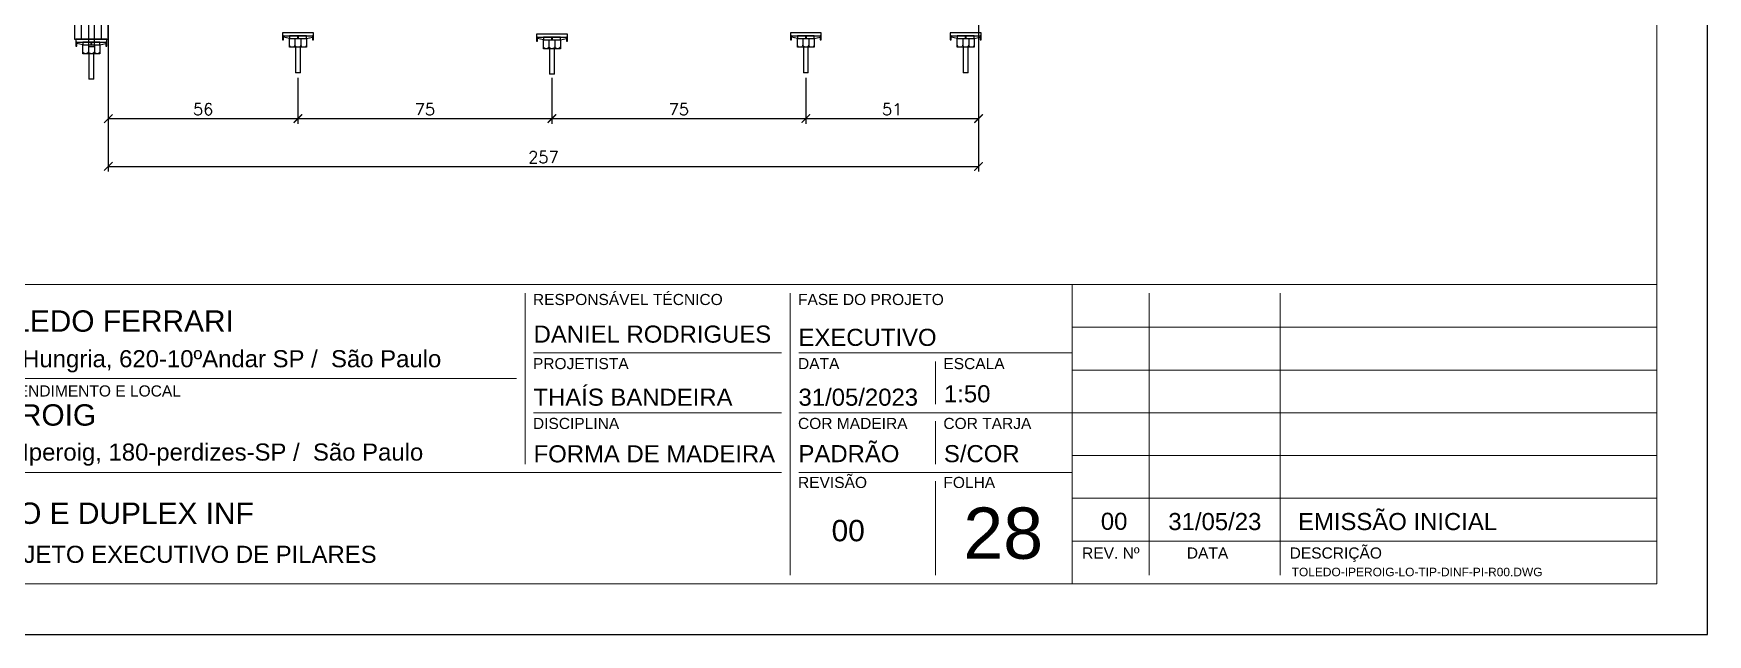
# Model space of a CAD drawing. Extents: x -23436 to 4767, y -3862 to 10024.
# Drawn here: x -20180 to -19191, y 632 to 987 of the extents above; entities that cross this region are included whole.
import ezdxf
from ezdxf.enums import TextEntityAlignment as Align

# ---------------------------------------------------------------- set-up
doc = ezdxf.new("R2010")
doc.units = 0
doc.header["$PDMODE"] = 2
doc.header["$PDSIZE"] = 10
doc.layers.get('0').update_dxf_attribs({"lineweight": 13})
doc.layers.get('Defpoints').update_dxf_attribs({"lineweight": 13})
for name, color, linetype in [('Barra de Ancoragem', 20, 'Continuous'), ('Cota Seção (2x)', 4, 'Continuous'), ('MB Logo', 254, 'Continuous'), ('Perfil Metálico', 224, 'Continuous')]:
    doc.layers.add(name, color=color, linetype=linetype)
doc.layers.add('FOLHA MB', color=7, linetype='Continuous', lineweight=13)
doc.layers.add('N° FOLHA', color=5, linetype='Continuous', lineweight=13)
doc.layers.add('Laje_Perimetro', color=7, linetype='Continuous', plot=False)
doc.styles.add('MB_C01', font='arial.ttf', dxfattribs={"height": 1.3})
doc.styles.add('MB_C02', font='arial.ttf', dxfattribs={"height": 2})
doc.styles.add('MB_C03', font='arial.ttf', dxfattribs={"height": 2.5})
doc.styles.add('MB_C04', font='arial.ttf', dxfattribs={"height": 6})
doc.styles.add('ROMANS', font='romans.shx')
doc.dimstyles.new('COTA SECAO', dxfattribs={"dimtxt": 7, "dimasz": 5, "dimexe": 3, "dimexo": 3, "dimgap": 2, "dimtad": 3, "dimdec": 1, "dimlfac": 0.5, "dimzin": 12, "dimdsep": 46, "dimtxsty": 'ROMANS', "dimblk": 'ARCHTICK', "dimcen": 0, "dimclrd": 4, "dimclre": 4, "dimclrt": 1, "dimadec": 1, "dimazin": 3, "dimtfac": 1, "dimtdec": 1, "dimtmove": 0, "dimatfit": 3, "dimldrblk": 'OBLIQUE', "dimfxl": 0, "dimtolj": 1, "dimtzin": 12, "dimarcsym": 0})

# ---------------------------------------------------------------- blocks, each defined once
blk = doc.blocks.new('A$C169d8357')
at = {"layer": 'FOLHA MB', "color": 1}
for p, q in [((1109.82, 356.72), (70, 356.72)), ((1109.82, 356.72), (1109.82, 179.94)), ((1455.02, 356.72), (1109.82, 356.72)), ((786.55, 351.67), (786.55, 250.65)), ((943.14, 351.67), (943.14, 184.99)), ((1155.28, 184.99), (1155.28, 351.67)), ((1232.62, 351.67), (1232.62, 184.99)), ((1455.02, 331.47), (1109.82, 331.47)), ((938.09, 316.32), (791.61, 316.32)), ((1109.82, 316.32), (948.19, 316.32)), ((1029, 311.26), (1029, 286.01)), ((781.5, 301.16), (450.7, 301.16)), ((1455.02, 306.21), (1109.82, 306.21)), ((938.09, 280.96), (791.61, 280.96)), ((1109.82, 280.96), (948.19, 280.96)), ((1455.02, 280.96), (1109.82, 280.96)), ((1029, 275.91), (1029, 250.65)), ((1455.02, 255.7), (1109.82, 255.7)), ((938.09, 245.6), (450.7, 245.6)), ((1109.82, 245.6), (948.19, 245.6)), ((1029, 240.55), (1029, 184.99)), ((1455.02, 230.45), (1109.82, 230.45)), ((1455.02, 205.19), (1109.82, 205.19))]:
    blk.add_line(p, q, dxfattribs=at)
for points in [[(0, 1199.94), (0, 149.94), (1485.02, 149.94), (1485.02, 1199.94)], [(70, 1169.94), (70, 179.94), (1455.02, 179.94), (1455.02, 1169.94)]]:
    blk.add_lwpolyline(points, close=True, dxfattribs=at)
at = {"layer": 'FOLHA MB', "color": 6}
for s, height, style, p in [('RESPONSÁVEL TÉCNICO', 6.5663, 'MB_C01', (791.21, 344.6)), ('FASE DO PROJETO', 6.5663, 'MB_C01', (947.79, 344.6)), ('Rua Hungria, 620-10ºAndar SP /  São Paulo', 10.102, 'MB_C02', (459.73, 307.83)), ('PROJETISTA', 6.566, 'MB_C01', (791.21, 306.72)), ('DATA', 6.566, 'MB_C01', (947.79, 306.72)), ('ESCALA', 6.566, 'MB_C01', (1033.66, 306.72)), ('EMPREENDIMENTO E LOCAL', 6.5663, 'MB_C01', (454.33, 290.56)), ('DISCIPLINA', 6.566, 'MB_C01', (791.21, 271.36)), ('COR MADEIRA', 6.5663, 'MB_C01', (947.79, 271.36)), ('COR TARJA', 6.566, 'MB_C01', (1033.66, 271.36)), ('Rua Iperoig, 180-perdizes-SP /  São Paulo', 10.102, 'MB_C02', (459.73, 252.69)), ('REVISÃO', 6.566, 'MB_C01', (947.79, 236.51)), ('FOLHA', 6.566, 'MB_C01', (1033.66, 236.51)), ('PROJETO EXECUTIVO DE PILARES', 10.102, 'MB_C02', (459.73, 192.28))]:
    blk.add_text(s, height=height, dxfattribs=dict(at, style=style)).set_placement(p)
at = {"layer": 'FOLHA MB', "color": 5}
for s, height, style, p in [('TOLEDO FERRARI', 12.6276, 'MB_C03', (459.73, 328.83)), ('DANIEL RODRIGUES', 10.102, 'MB_C02', (791.61, 322.38)), ('EXECUTIVO', 10.102, 'MB_C02', (948.09, 320.46)), ('THAÍS BANDEIRA', 10.102, 'MB_C02', (791.51, 285.11)), ('1:50', 10.102, 'MB_C02', (1034, 287.12)), ('31/05/2023', 10.102, 'MB_C02', (948.09, 285.11)), ('IPEROIG', 12.628, 'MB_C03', (459.73, 273.34)), ('FORMA DE MADEIRA', 10.102, 'MB_C02', (791.61, 251.66)), ('PADRÃO', 10.102, 'MB_C02', (948.09, 251.76)), ('S/COR', 10.102, 'MB_C02', (1034, 251.76)), ('TIPO E DUPLEX INF', 12.6276, 'MB_C03', (459.73, 215.3)), ('00', 12.628, 'MB_C03', (967.63, 205.03)), ('00', 10.102, 'MB_C02', (1126.67, 211.8)), ('31/05/23', 10.102, 'MB_C02', (1166.54, 211.64)), ('EMISSÃO INICIAL', 10.102, 'MB_C02', (1243.12, 211.64))]:
    blk.add_text(s, height=height, dxfattribs=dict(at, style=style)).set_placement(p)
at = {"layer": 'FOLHA MB', "color": 6, "style": 'MB_C01'}
for s, p in [('REV. Nº', (1132.55, 198.09)), ('DATA', (1189.69, 198.09)), ('DESCRIÇÃO', (1265.45, 198.09))]:
    blk.add_text(s, height=6.566, dxfattribs=at).set_placement(p, align=Align.MIDDLE_CENTER)
at = {"layer": 'FOLHA MB', "insert": (1239.38, 189.41), "char_height": 5.051, "width": 210.8177, "attachment_point": 1, "style": 'MB_C04'}
blk.add_mtext('TOLEDO-IPEROIG-LO-TIP-DINF-PI-R00.DWG', dxfattribs=at)
blk = doc.blocks.new('ERTYERTYUYTURTYUTRYU')
at = {"layer": 'Barra de Ancoragem'}
for p, q in [((8963.33, 10873.8), (8963.33, 10855.54)), ((8964.88, 10869.68), (8964.1, 10873.21)), ((8964.88, 10859.66), (8964.1, 10856.13)), ((8985.14, 10863.2), (8985.14, 10866.14))]:
    blk.add_line(p, q, dxfattribs=at)
at = {"layer": 'Barra de Ancoragem', "flags": 128}
for points in [[(8961.54, 10855.54), (8961.54, 10873.8), (8963.33, 10873.8), (8963.33, 10855.54)], [(8963.33, 10873.8), (8965.7, 10873.8), (8965.7, 10873.21), (8963.33, 10873.21)], [(8963.33, 10869.68), (8964.88, 10869.68), (8964.88, 10859.66), (8963.33, 10859.66)], [(8963.33, 10856.13), (8965.7, 10856.13), (8965.7, 10855.54), (8963.33, 10855.54)]]:
    blk.add_lwpolyline(points, close=True, dxfattribs=at)
for points in [[(8964.88, 10859.66), (8970.14, 10859.66), (8970.14, 10869.68), (8964.88, 10869.68)], [(8964.88, 10864.37), (8963.33, 10864.37), (8963.33, 10864.96), (8964.88, 10864.96), (8964.88, 10864.37), (8964.88, 10864.96)], [(8985.14, 10863.2), (8970.14, 10863.2), (8970.14, 10866.14), (8985.14, 10866.14)]]:
    blk.add_lwpolyline(points, dxfattribs=at)
for points in [[(8964.88, 10866.44), (8968.96, 10866.44, 0.729796), (8968.96, 10869.68, 0.729796)], [(8964.88, 10862.9), (8968.96, 10862.9, 0.666667), (8968.96, 10866.44, 0.666667)]]:
    blk.add_lwpolyline(points, format="xyb", dxfattribs=at)
at = {"layer": 'Barra de Ancoragem'}
blk.add_arc((8968.44, 10861.28), 1.7, 287.75636, 72.24364, dxfattribs=at)
blk = doc.blocks.new('_ArchTick')
at = {"color": 0, "linetype": 'ByBlock', "const_width": 0.15}
blk.add_lwpolyline([(-0.5, -0.5), (0.5, 0.5)], dxfattribs=at)
blk = doc.blocks.new('*D4375')
at = {"layer": 'Cota Seção (2x)', "color": 4, "lineweight": -2, "transparency": 16777216}
for p, q in [((-20023.98, 961.2), (-20023.98, 934.07)), ((-19873.98, 961.2), (-19873.98, 934.07)), ((-20023.98, 937.07), (-19873.98, 937.07))]:
    blk.add_line(p, q, dxfattribs=at)
at = {"layer": 'Defpoints', "color": 0, "transparency": 16777216}
for p in [(-20023.98, 964.2), (-19873.98, 964.2), (-19873.98, 937.07)]:
    blk.add_point(p, dxfattribs=at)
at = {"layer": 'Cota Seção (2x)', "color": 4, "lineweight": -2, "transparency": 16777216, "xscale": 5, "yscale": 5, "zscale": 5, "rotation": 180}
blk.add_blockref('_ArchTick', (-20023.98, 937.07), dxfattribs=at)
at = {"layer": 'Cota Seção (2x)', "color": 4, "lineweight": -2, "transparency": 16777216, "xscale": 5, "yscale": 5, "zscale": 5}
blk.add_blockref('_ArchTick', (-19873.98, 937.07), dxfattribs=at)
at = {"layer": 'Cota Seção (2x)', "color": 1, "transparency": 16777216, "insert": (-19948.98, 942.57), "char_height": 7, "attachment_point": 5, "style": 'ROMANS'}
blk.add_mtext('\\A1;75', dxfattribs=at)
blk = doc.blocks.new('_OBLIQUE')
at = {"color": 0, "linetype": 'ByBlock', "lineweight": -2}
for p, q in [((0, 0), (-1, 0)), ((-0.5, -0.5), (0.5, 0.5))]:
    blk.add_line(p, q, dxfattribs=at)
blk = doc.blocks.new('*D4376')
at = {"layer": 'Cota Seção (2x)', "color": 4, "lineweight": -2, "transparency": 16777216}
for p, q in [((-19873.98, 961.2), (-19873.98, 934.07)), ((-19723.98, 961.2), (-19723.98, 934.07)), ((-19873.98, 937.07), (-19723.98, 937.07))]:
    blk.add_line(p, q, dxfattribs=at)
at = {"layer": 'Defpoints', "color": 0, "transparency": 16777216}
for p in [(-19873.98, 964.2), (-19723.98, 964.2), (-19723.98, 937.07)]:
    blk.add_point(p, dxfattribs=at)
at = {"layer": 'Cota Seção (2x)', "color": 4, "lineweight": -2, "transparency": 16777216, "xscale": 5, "yscale": 5, "zscale": 5, "rotation": 180}
blk.add_blockref('_ArchTick', (-19873.98, 937.07), dxfattribs=at)
at = {"layer": 'Cota Seção (2x)', "color": 4, "lineweight": -2, "transparency": 16777216, "xscale": 5, "yscale": 5, "zscale": 5}
blk.add_blockref('_ArchTick', (-19723.98, 937.07), dxfattribs=at)
at = {"layer": 'Cota Seção (2x)', "color": 1, "transparency": 16777216, "insert": (-19798.98, 942.57), "char_height": 7, "attachment_point": 5, "style": 'ROMANS'}
blk.add_mtext('\\A1;75', dxfattribs=at)
blk = doc.blocks.new('*D4377')
at = {"layer": 'Cota Seção (2x)', "color": 4, "lineweight": -2, "transparency": 16777216}
for p, q in [((-19621.98, 1018.8), (-19621.98, 934.07)), ((-19723.98, 961.2), (-19723.98, 934.07)), ((-19723.98, 937.07), (-19621.98, 937.07))]:
    blk.add_line(p, q, dxfattribs=at)
at = {"layer": 'Defpoints', "color": 0, "transparency": 16777216}
for p in [(-19621.98, 1021.8), (-19723.98, 964.2), (-19621.98, 937.07)]:
    blk.add_point(p, dxfattribs=at)
at = {"layer": 'Cota Seção (2x)', "color": 4, "lineweight": -2, "transparency": 16777216, "xscale": 5, "yscale": 5, "zscale": 5, "rotation": 180}
blk.add_blockref('_ArchTick', (-19723.98, 937.07), dxfattribs=at)
at = {"layer": 'Cota Seção (2x)', "color": 4, "lineweight": -2, "transparency": 16777216, "xscale": 5, "yscale": 5, "zscale": 5}
blk.add_blockref('_ArchTick', (-19621.98, 937.07), dxfattribs=at)
at = {"layer": 'Cota Seção (2x)', "color": 1, "transparency": 16777216, "insert": (-19672.98, 942.57), "char_height": 7, "attachment_point": 5, "style": 'ROMANS'}
blk.add_mtext('\\A1;51', dxfattribs=at)
blk = doc.blocks.new('*D4390')
at = {"layer": 'Cota Seção (2x)', "color": 4, "lineweight": -2, "transparency": 16777216}
for p, q in [((-20135.98, 1022.8), (-20135.98, 905.83)), ((-19621.98, 1025), (-19621.98, 905.83)), ((-20135.98, 908.83), (-19621.98, 908.83))]:
    blk.add_line(p, q, dxfattribs=at)
at = {"layer": 'Defpoints', "color": 0, "transparency": 16777216}
for p in [(-20135.98, 1025.8), (-19621.98, 1028), (-19621.98, 908.83)]:
    blk.add_point(p, dxfattribs=at)
at = {"layer": 'Cota Seção (2x)', "color": 4, "lineweight": -2, "transparency": 16777216, "xscale": 5, "yscale": 5, "zscale": 5, "rotation": 180}
blk.add_blockref('_ArchTick', (-20135.98, 908.83), dxfattribs=at)
at = {"layer": 'Cota Seção (2x)', "color": 4, "lineweight": -2, "transparency": 16777216, "xscale": 5, "yscale": 5, "zscale": 5}
blk.add_blockref('_ArchTick', (-19621.98, 908.83), dxfattribs=at)
at = {"layer": 'Cota Seção (2x)', "color": 1, "transparency": 16777216, "insert": (-19878.98, 914.33), "char_height": 7, "attachment_point": 5, "style": 'ROMANS'}
blk.add_mtext('\\A1;257', dxfattribs=at)
blk = doc.blocks.new('*D4238')
at = {"layer": 'Cota Seção (2x)', "color": 4, "lineweight": -2, "transparency": 16777216}
for p, q in [((-20135.98, 1018.8), (-20135.98, 934.07)), ((-20023.98, 961.2), (-20023.98, 934.07)), ((-20135.98, 937.07), (-20023.98, 937.07))]:
    blk.add_line(p, q, dxfattribs=at)
at = {"layer": 'Defpoints', "color": 0, "transparency": 16777216}
for p in [(-20135.98, 1021.8), (-20023.98, 964.2), (-20023.98, 937.07)]:
    blk.add_point(p, dxfattribs=at)
at = {"layer": 'Cota Seção (2x)', "color": 4, "lineweight": -2, "transparency": 16777216, "xscale": 5, "yscale": 5, "zscale": 5, "rotation": 180}
blk.add_blockref('_ArchTick', (-20135.98, 937.07), dxfattribs=at)
at = {"layer": 'Cota Seção (2x)', "color": 4, "lineweight": -2, "transparency": 16777216, "xscale": 5, "yscale": 5, "zscale": 5}
blk.add_blockref('_ArchTick', (-20023.98, 937.07), dxfattribs=at)
at = {"layer": 'Cota Seção (2x)', "color": 1, "transparency": 16777216, "insert": (-20079.98, 942.57), "char_height": 7, "attachment_point": 5, "style": 'ROMANS'}
blk.add_mtext('\\A1;56', dxfattribs=at)

msp = doc.modelspace()

# ---------------------------------------------------------------- linework, layer by layer
at = {"layer": 'Barra de Ancoragem', "flags": 128}
msp.add_lwpolyline([(-20147.756, 1119.019), (-20147.756, 979.592), (-20144.205, 979.592), (-20144.205, 1119.019)], close=True, dxfattribs=at)
at = {"layer": 'Laje_Perimetro'}
msp.add_lwpolyline([(-19191.377, 1682.259), (-20676.397, 1682.259), (-20676.397, 632.259), (-19191.377, 632.259)], close=True, dxfattribs=at)
at = {"layer": 'Perfil Metálico'}
for points in [[(-20155.98, 983.992), (-20135.98, 983.992), (-20135.98, 1119.019), (-20155.98, 1119.019)], [(-20139.98, 1119.019), (-20151.98, 1119.019), (-20151.98, 983.992), (-20139.98, 983.992)]]:
    msp.add_lwpolyline(points, close=True, dxfattribs=at)

# ---------------------------------------------------------------- block references
at = {"xscale": -1}
for p, rotation in [((-9281.312, 9945.537), 90.00000014675493), ((-9159.312, 9949.34), 90), ((-9009.312, 9948.475), 90), ((-8859.312, 9949.34), 90), ((-8764.851, 9949.34), 90)]:
    msp.add_blockref('ERTYERTYUYTURTYUTRYU', p, dxfattribs=dict(at, rotation=rotation))
at = {"layer": 'MB Logo'}
msp.add_blockref('A$C169d8357', (-20676.397, 482.321), dxfattribs=at)

# ---------------------------------------------------------------- texts
at = {"layer": 'N° FOLHA', "color": 5, "style": 'MB_C04'}
msp.add_text('28', height=30.3061, dxfattribs=at).set_placement((-19630.93, 677.003))

# ---------------------------------------------------------------- dimensions: what is measured, and where the dimension line sits
at = {"layer": 'Cota Seção (2x)'}
for base, p1, p2, picture, middle in [((-20023.98, 937.07), (-20135.98, 1021.795), (-20023.98, 964.203), '*D4238', (-20079.98, 942.57)), ((-19621.98, 908.825), (-20135.98, 1025.795), (-19621.98, 1027.995), '*D4390', (-19878.98, 914.325)), ((-19621.98, 937.07), (-19723.98, 964.203), (-19621.98, 1021.795), '*D4377', (-19672.98, 942.57)), ((-19873.98, 937.07), (-20023.98, 964.203), (-19873.98, 964.203), '*D4375', (-19948.98, 942.57)), ((-19723.98, 937.07), (-19873.98, 964.203), (-19723.98, 964.203), '*D4376', (-19798.98, 942.57))]:
    dim = msp.add_linear_dim(base=base, p1=p1, p2=p2, dimstyle='COTA SECAO', dxfattribs=at)
    dim.commit()
    dim.dimension.update_dxf_attribs({"geometry": picture, "text_midpoint": middle})

doc.saveas('drawing.dxf')
